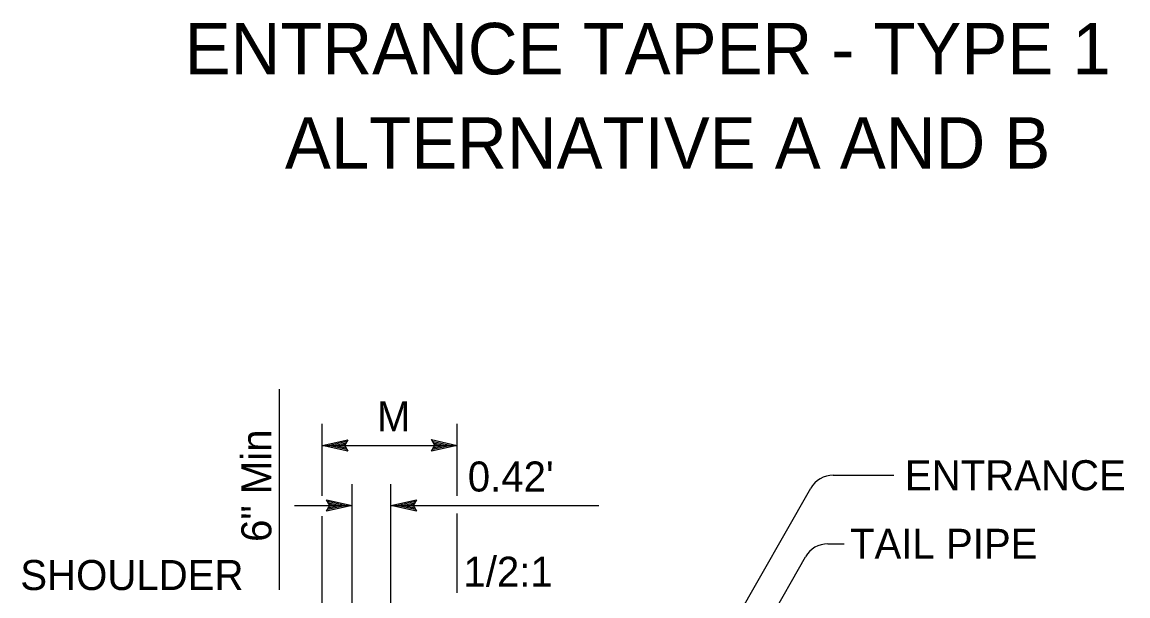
# Model space of a CAD drawing. Extents: x -894 to 866, y -472 to 714.
# Drawn here: x -378.7 to -121, y 127.5 to 261.2 of the extents above; entities that cross this region are included whole.
import ezdxf

# ---------------------------------------------------------------- set-up
doc = ezdxf.new("R2010")
doc.units = 0
doc.layers.add('56 Stage 3 Anno', color=7, linetype='Continuous')
doc.layers.add('57 Undefined', color=7, linetype='Continuous')

msp = doc.modelspace()

# ---------------------------------------------------------------- linework, layer by layer
at = {"layer": '56 Stage 3 Anno'}
for p, q in [((-318.73, 128.85), (-318.73, 175.65)), ((-308.78, 150.82), (-308.78, 167.55)), ((-277.32, 150.82), (-277.32, 167.55)), ((-308.78, 162.55), (-302.78, 163.88)), ((-308.78, 162.55), (-277.32, 162.55)), ((-302.78, 161.21), (-308.78, 162.55)), ((-308.78, 162.55), (-308.78, 162.55)), ((-303, 161.57), (-307.4, 162.55)), ((-307.39, 162.56), (-303.02, 163.53)), ((-306.02, 162.55), (-303.19, 163.18)), ((-303.23, 161.93), (-306.02, 162.55)), ((-304.64, 162.55), (-303.43, 162.82)), ((-303.41, 162.28), (-304.64, 162.55)), ((-302.78, 163.88), (-303.58, 162.55)), ((-303.58, 162.55), (-302.78, 161.21)), ((-302.78, 163.88), (-302.78, 163.88)), ((-282.52, 162.55), (-283.32, 163.89)), ((-283.32, 163.89), (-283.32, 163.89)), ((-283.32, 163.89), (-277.32, 162.55)), ((-277.32, 162.55), (-283.32, 161.22)), ((-283.32, 161.22), (-282.52, 162.55)), ((-283.11, 163.54), (-278.7, 162.55)), ((-278.71, 162.55), (-283.09, 161.58)), ((-280.09, 162.56), (-282.91, 161.93)), ((-282.87, 163.18), (-280.09, 162.56)), ((-282.7, 162.83), (-281.47, 162.56)), ((-281.47, 162.56), (-282.68, 162.29)), ((-277.32, 162.55), (-277.32, 162.55)), ((-302.78, 161.21), (-302.78, 161.21)), ((-283.32, 161.22), (-283.32, 161.22)), ((-189.72, 155.6), (-175.55, 155.6)), ((-301.78, 121.48), (-301.78, 153.55)), ((-292.78, 121.59), (-292.78, 153.55)), ((-218.48, 111.27), (-194.94, 152.57)), ((-306.98, 148.55), (-307.78, 149.89)), ((-307.78, 149.89), (-307.78, 149.89)), ((-307.78, 149.89), (-301.78, 148.55)), ((-307.56, 149.54), (-303.16, 148.56)), ((-292.78, 148.55), (-286.78, 149.88)), ((-291.39, 148.56), (-287.02, 149.53)), ((-286.78, 149.88), (-287.58, 148.55)), ((-286.78, 149.88), (-286.78, 149.88)), ((-315.18, 148.55), (-301.78, 148.55)), ((-301.78, 148.55), (-307.78, 147.22)), ((-307.78, 147.22), (-306.98, 148.55)), ((-307.78, 147.22), (-307.78, 147.22)), ((-303.17, 148.55), (-307.55, 147.58)), ((-304.54, 148.56), (-307.37, 147.93)), ((-307.33, 149.18), (-304.54, 148.56)), ((-307.16, 148.83), (-305.93, 148.56)), ((-305.93, 148.56), (-307.13, 148.29)), ((-301.78, 148.55), (-301.78, 148.55)), ((-292.78, 148.55), (-244.31, 148.55)), ((-286.78, 147.21), (-292.78, 148.55)), ((-292.78, 148.55), (-292.78, 148.55)), ((-287, 147.57), (-291.4, 148.55)), ((-290.02, 148.55), (-287.19, 149.18)), ((-287.23, 147.93), (-290.02, 148.55)), ((-288.64, 148.55), (-287.43, 148.82)), ((-287.41, 148.28), (-288.64, 148.55)), ((-287.58, 148.55), (-286.78, 147.21)), ((-286.78, 147.21), (-286.78, 147.21)), ((-308.78, 111.36), (-308.78, 146.05)), ((-277.32, 128.16), (-277.32, 146.66)), ((-190.94, 139.62), (-187.11, 139.62)), ((-209.99, 112.31), (-196.15, 136.59))]:
    msp.add_line(p, q, dxfattribs=at)
for centre, end in [((-189.72, 149.6), 150.309), ((-190.94, 133.61), 150.3085)]:
    msp.add_arc(centre, 6, 90, end, dxfattribs=at)

# ---------------------------------------------------------------- texts
at = {"layer": '57 Undefined'}
for s, height, p in [('ENTRANCE TAPER - TYPE 1', 12, (-340.81, 249.06)), ('ALTERNATIVE A AND B', 12, (-317.45, 227.06)), ('M', 7, (-296.01, 165.8)), ("0.42'", 7, (-274.84, 151.8)), ('ENTRANCE TAPER', 7, (-173.01, 152.1)), ('TAIL PIPE', 7, (-185.8, 136.11)), ('  1/2:1', 7, (-281.06, 129.6)), ('SHOULDER', 7, (-379.11, 128.83))]:
    msp.add_text(s, height=height, dxfattribs=at).set_placement(p)
msp.add_text('6" Min', height=7, rotation=90, dxfattribs=at).set_placement((-320.61, 140.05))

doc.saveas('drawing.dxf')
